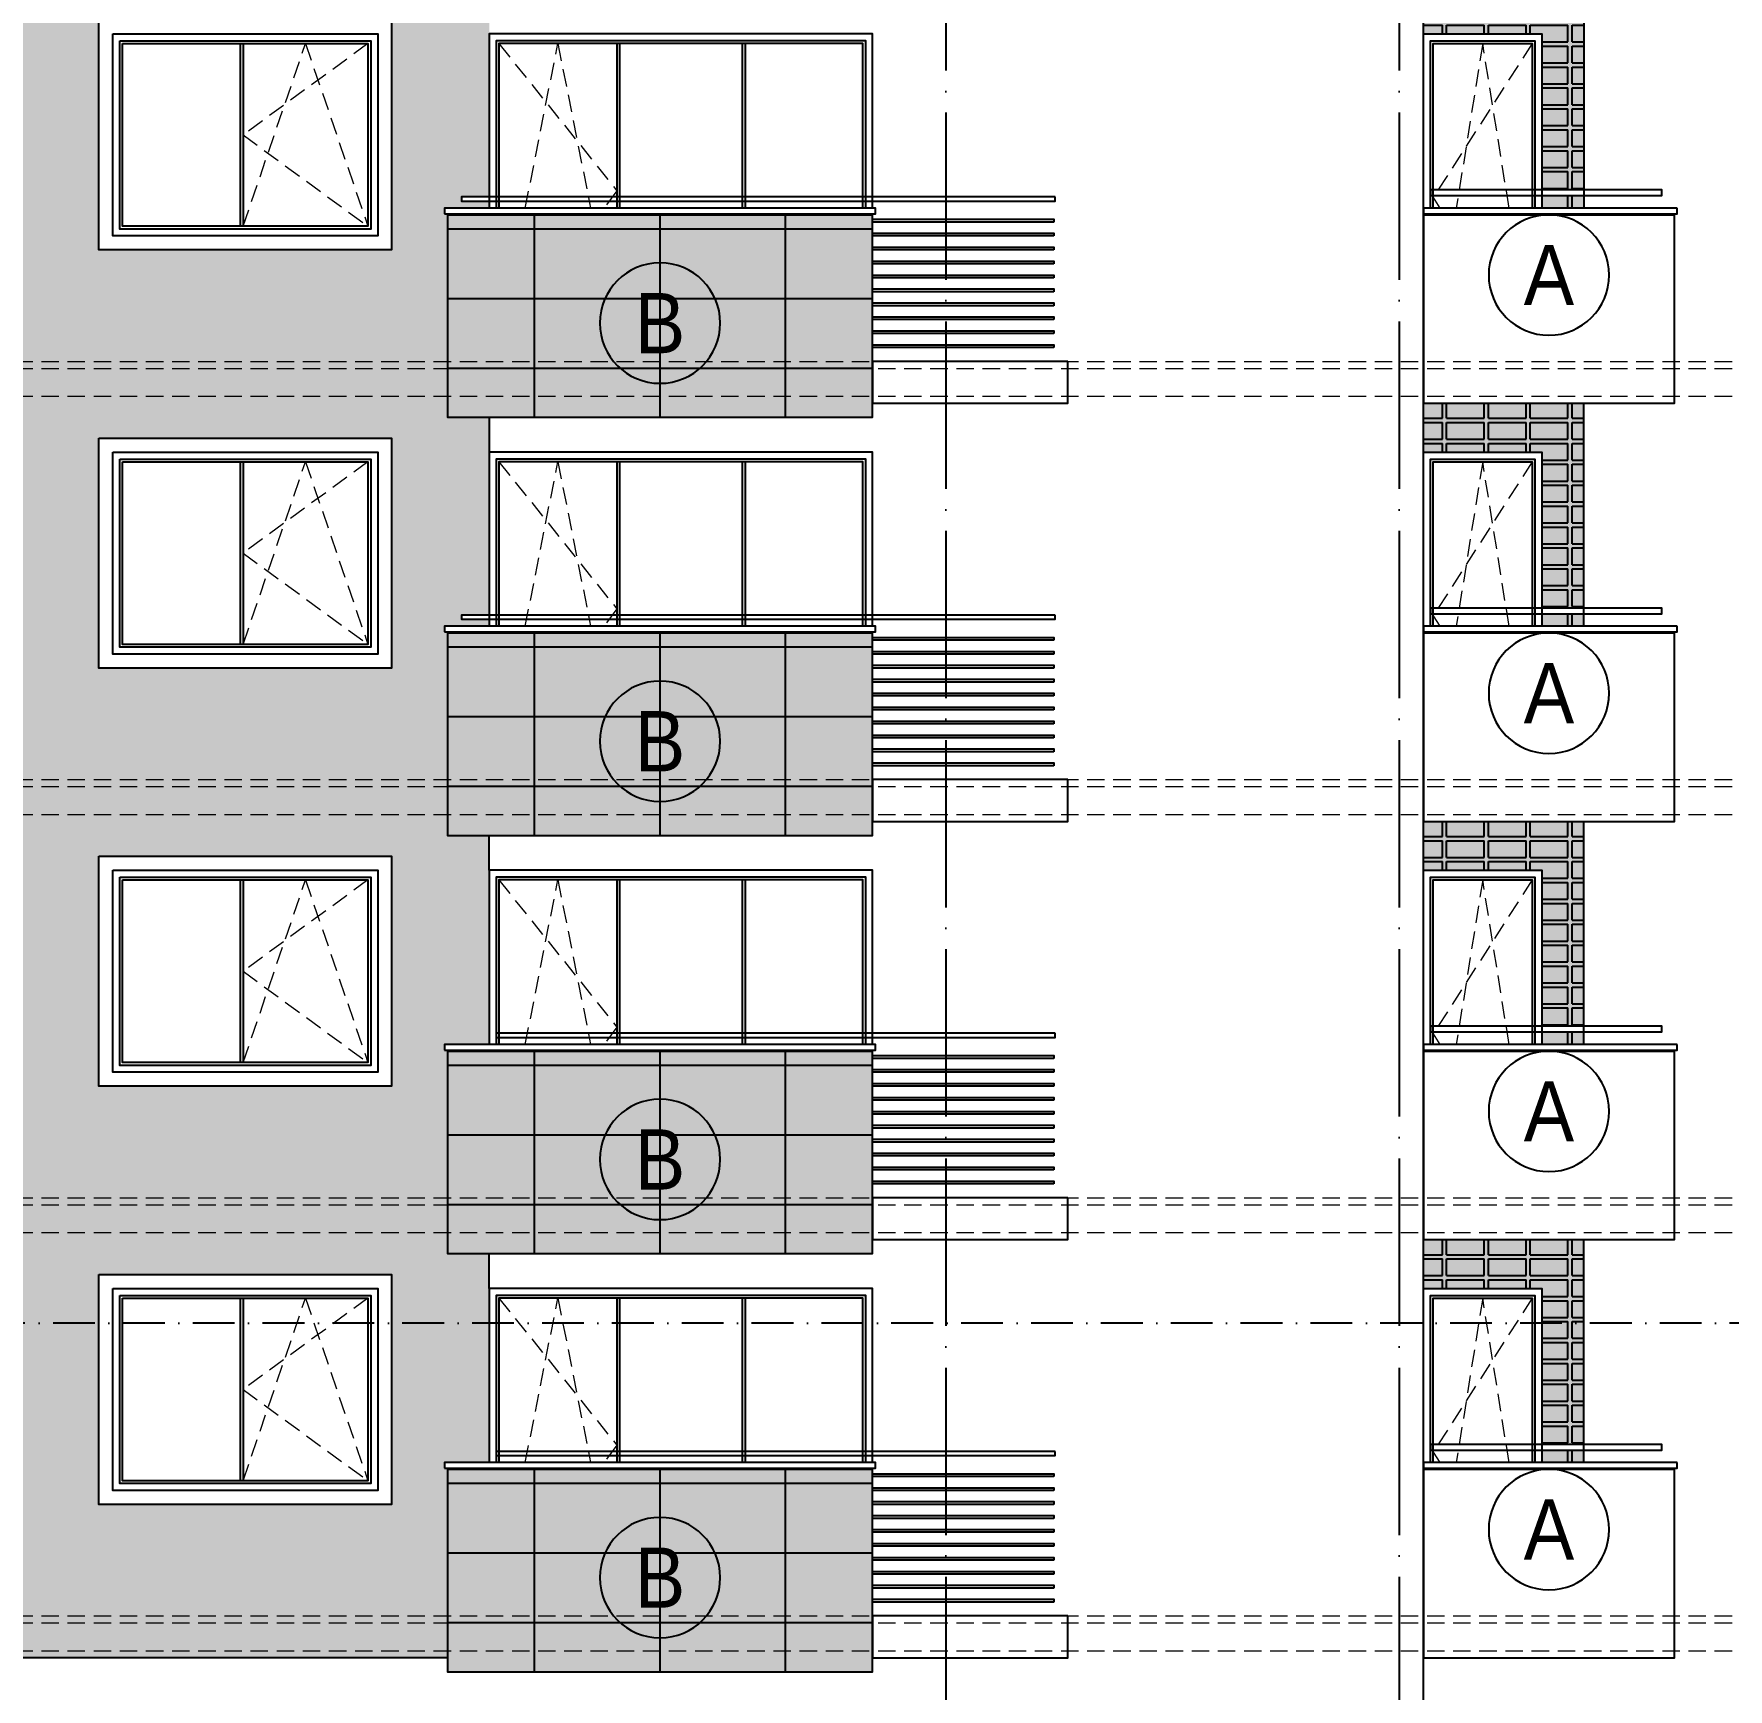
# Model space of a CAD drawing. Extents: x 9615146 to 9672346, y 4699603 to 4705703.
# Drawn here: x 9653830 to 9655045, y 4700256 to 4701444 of the extents above; entities that cross this region are included whole.
import ezdxf
from ezdxf.enums import TextEntityAlignment as Align

# ---------------------------------------------------------------- set-up
doc = ezdxf.new("R2010")
doc.units = 0
doc.header["$LTSCALE"] = 0.5
doc.header["$MEASUREMENT"] = 0
for name, pattern in [('ACAD_ISO04W100', [30, 24, -3, 0, -3]), ('DASHED', [0.75, 0.5, -0.25]), ('OSI1000', [5, 3, -1, 0, -1])]:
    doc.linetypes.add(name, pattern=pattern)
for name, color, linetype in [('_axis', 1, 'ACAD_ISO04W100'), ('_dimension_evel', 4, 'CONTINUOUS'), ('_hatch', 9, 'CONTINUOUS'), ('_hatch_construction', 252, 'CONTINUOUS'), ('_text_spesif_window', 41, 'CONTINUOUS'), ('_view', 3, 'CONTINUOUS'), ('fasadi', 147, 'CONTINUOUS')]:
    doc.layers.add(name, color=color, linetype=linetype)
doc.layers.add('_punk', color=8, linetype='DASHED', lineweight=9)
doc.styles.add('HEB1', font='', dxfattribs={"width": 0.8, "oblique": 17})
doc.styles.add('POMESHTENIA', font='arial.ttf', dxfattribs={"width": 0.9})
doc.styles.get('HEB1').set_extended_font_data('HebarU Cyr')
pattern_1 = [(0, (3, 0), (30, 15), [27, -3]), (0, (3, 3), (30, 15), [27, -3]), (90, (3, 3), (-30, 15), [12, -3]), (90, (0, 3), (-30, 15), [12, -3])]

# ---------------------------------------------------------------- blocks, each defined once
blk = doc.blocks.new('fghfdg')
at = {"layer": '_text_spesif_window'}
blk.add_circle((0, 0), 18, dxfattribs=at)
at = {"layer": '_text_spesif_window', "style": 'HEB1', "text_generation_flag": 6, "width": 0.8}
blk.add_attdef('A', text='', height=18, rotation=180, dxfattribs=at).set_placement((0, -9.23), align=Align.CENTER)

msp = doc.modelspace()

# ---------------------------------------------------------------- hatches: boundary and pattern name
at = {"layer": '_hatch', "ltscale": 30, "true_color": 0xb97b1d}
h = msp.add_hatch(color=32, dxfattribs=at)
h.dxf.hatch_style = 1
h.paths.add_polyline_path([(9654086.44, 4701753.84), (9654086.44, 4701588.84), (9653876.44, 4701588.84), (9653876.44, 4701753.84)], flags=16)
h.paths.add_polyline_path([(9654076.44, 4701743.84), (9654076.44, 4701598.84), (9653886.44, 4701598.84), (9653886.44, 4701743.84)], flags=0)
h.paths.add_polyline_path([(9654071.44, 4701738.84), (9654071.44, 4701603.84), (9653891.44, 4701603.84), (9653891.44, 4701738.84)], flags=0)
h.paths.add_polyline_path([(9654069.44, 4701736.84), (9654069.44, 4701605.84), (9653893.44, 4701605.84), (9653893.44, 4701736.84)], flags=0)
h.paths.add_polyline_path([(9654086.44, 4701453.84), (9654086.44, 4701288.84), (9653876.44, 4701288.84), (9653876.44, 4701453.84)], flags=16)
h.paths.add_polyline_path([(9654076.44, 4701443.84), (9654076.44, 4701298.84), (9653886.44, 4701298.84), (9653886.44, 4701443.84)], flags=0)
h.paths.add_polyline_path([(9654071.44, 4701438.84), (9654071.44, 4701303.84), (9653891.44, 4701303.84), (9653891.44, 4701438.84)], flags=0)
h.paths.add_polyline_path([(9654069.44, 4701436.84), (9654069.44, 4701305.84), (9653893.44, 4701305.84), (9653893.44, 4701436.84)], flags=0)
h.paths.add_polyline_path([(9654086.44, 4701153.84), (9654086.44, 4700988.84), (9653876.44, 4700988.84), (9653876.44, 4701153.84)], flags=16)
h.paths.add_polyline_path([(9654076.44, 4701143.84), (9654076.44, 4700998.84), (9653886.44, 4700998.84), (9653886.44, 4701143.84)], flags=0)
h.paths.add_polyline_path([(9654071.44, 4701138.84), (9654071.44, 4701003.84), (9653891.44, 4701003.84), (9653891.44, 4701138.84)], flags=0)
h.paths.add_polyline_path([(9654069.44, 4701136.84), (9654069.44, 4701005.84), (9653893.44, 4701005.84), (9653893.44, 4701136.84)], flags=0)
h.paths.add_polyline_path([(9654086.44, 4700853.84), (9654086.44, 4700688.84), (9653876.44, 4700688.84), (9653876.44, 4700853.84)], flags=16)
h.paths.add_polyline_path([(9654076.44, 4700843.84), (9654076.44, 4700698.84), (9653886.44, 4700698.84), (9653886.44, 4700843.84)], flags=0)
h.paths.add_polyline_path([(9654071.44, 4700838.84), (9654071.44, 4700703.84), (9653891.44, 4700703.84), (9653891.44, 4700838.84)], flags=0)
h.paths.add_polyline_path([(9654069.44, 4700836.84), (9654069.44, 4700705.84), (9653893.44, 4700705.84), (9653893.44, 4700836.84)], flags=0)
h.paths.add_polyline_path([(9654086.44, 4700553.84), (9654086.44, 4700388.84), (9653876.44, 4700388.84), (9653876.44, 4700553.84)], flags=16)
h.paths.add_polyline_path([(9654076.44, 4700543.84), (9654076.44, 4700398.84), (9653886.44, 4700398.84), (9653886.44, 4700543.84)], flags=0)
h.paths.add_polyline_path([(9654071.44, 4700538.84), (9654071.44, 4700403.84), (9653891.44, 4700403.84), (9653891.44, 4700538.84)], flags=0)
h.paths.add_polyline_path([(9654069.44, 4700536.84), (9654069.44, 4700405.84), (9653893.44, 4700405.84), (9653893.44, 4700536.84)], flags=0)
h.paths.add_polyline_path([(9653796.44, 4701848.84), (9653813.94, 4701848.84), (9653813.94, 4701883.84), (9653796.44, 4701883.84)])
h.paths.add_polyline_path([(9653796.44, 4700278.84), (9653813.94, 4700278.84), (9653813.94, 4701778.84), (9653796.44, 4701778.84)])
h.paths.add_polyline_path([(9654149.49, 4700714.84), (9654124.44, 4700714.84), (9654124.44, 4700718.84), (9654156.44, 4700718.84), (9654156.44, 4700868.84), (9654126.44, 4700868.84), (9654126.44, 4701014.84), (9654124.44, 4701014.84), (9654124.44, 4701018.84), (9654156.44, 4701018.84), (9654156.44, 4701023.84), (9654136.44, 4701023.84), (9654136.44, 4701026.84), (9654156.44, 4701026.84), (9654156.44, 4701143.84), (9654156.44, 4701168.84), (9654126.44, 4701168.84), (9654126.44, 4701314.84), (9654124.44, 4701314.84), (9654124.44, 4701318.84), (9654156.44, 4701318.84), (9654156.44, 4701323.84), (9654136.44, 4701323.84), (9654136.44, 4701326.84), (9654156.44, 4701326.84), (9654156.44, 4701443.84), (9654156.44, 4701883.84), (9653813.94, 4701883.84), (9653813.94, 4701848.84), (9653828.44, 4701848.84), (9653828.44, 4701844.84), (9653826.44, 4701844.84), (9653826.44, 4701778.84), (9653813.94, 4701778.84), (9653813.94, 4700278.84), (9654126.44, 4700278.84), (9654126.44, 4700413.84), (9654151.49, 4700413.84), (9654151.49, 4700414.84), (9654149.49, 4700414.84), (9654124.44, 4700414.84), (9654124.44, 4700418.84), (9654156.44, 4700418.84), (9654156.44, 4700568.84), (9654126.44, 4700568.84), (9654126.44, 4700713.84), (9654151.49, 4700713.84), (9654151.49, 4700714.84)])
h = msp.add_hatch(color=32, dxfattribs=at)
h.dxf.hatch_style = 1
h.paths.add_polyline_path([(9654941.44, 4701583.84), (9654821.44, 4701583.84), (9654821.44, 4701553.84), (9654808.94, 4701553.84), (9654808.94, 4701548.84), (9654828.44, 4701548.84), (9654828.44, 4701544.84), (9654808.94, 4701544.84), (9654808.94, 4701543.84), (9654826.44, 4701543.84), (9654826.44, 4701443.84), (9654911.44, 4701443.84), (9654911.44, 4701331.84), (9654941.44, 4701331.84)])
h.paths.add_polyline_path([(9654821.44, 4701583.84), (9654808.94, 4701583.84), (9654808.94, 4701553.84), (9654821.44, 4701553.84)])
h.paths.add_polyline_path([(9654808.94, 4701583.84), (9654791.44, 4701583.84), (9654791.44, 4701553.84), (9654808.94, 4701553.84)])
h.paths.add_polyline_path([(9654808.94, 4701553.84), (9654791.44, 4701553.84), (9654791.44, 4701548.84), (9654808.94, 4701548.84)])
h.paths.add_polyline_path([(9654941.44, 4701327.84), (9654911.44, 4701327.84), (9654911.44, 4701318.84), (9654941.44, 4701318.84)])
at = {"layer": '_hatch', "ltscale": 30, "true_color": 0x755724}
h = msp.add_hatch(color=27, dxfattribs=at)
h.dxf.hatch_style = 1
h.paths.add_polyline_path([(9654431.44, 4701168.84), (9654431.44, 4701313.84), (9654126.44, 4701313.84), (9654126.44, 4701168.84)])
h.paths.add_polyline_path([(9654431.44, 4700868.84), (9654431.44, 4701013.84), (9654126.44, 4701013.84), (9654126.44, 4700868.84)])
h.paths.add_polyline_path([(9654126.44, 4700713.84), (9654126.44, 4700568.84), (9654431.44, 4700568.84), (9654431.44, 4700713.84)])
h.paths.add_polyline_path([(9654126.44, 4700413.84), (9654126.44, 4700268.84), (9654431.44, 4700268.84), (9654431.44, 4700413.84)])
at = {"layer": '_hatch', "ltscale": 30, "true_color": 0xb97b1d}
h = msp.add_hatch(color=32, dxfattribs=at)
h.dxf.hatch_style = 1
h.paths.add_polyline_path([(9654911.44, 4701031.84), (9654941.44, 4701031.84), (9654941.44, 4701178.84), (9654826.44, 4701178.84), (9654826.44, 4701143.84), (9654911.44, 4701143.84)])
h.paths.add_polyline_path([(9654911.44, 4701027.84), (9654911.44, 4701018.84), (9654941.44, 4701018.84), (9654941.44, 4701027.84)])
h = msp.add_hatch(color=32, dxfattribs=at)
h.dxf.hatch_style = 1
h.paths.add_polyline_path([(9654911.44, 4700731.84), (9654941.44, 4700731.84), (9654941.44, 4700878.84), (9654826.44, 4700878.84), (9654826.44, 4700843.84), (9654911.44, 4700843.84)])
h.paths.add_polyline_path([(9654941.44, 4700718.84), (9654941.44, 4700727.84), (9654911.44, 4700727.84), (9654911.44, 4700718.84)])
h = msp.add_hatch(color=32, dxfattribs=at)
h.dxf.hatch_style = 1
h.paths.add_polyline_path([(9654941.44, 4700578.84), (9654826.44, 4700578.84), (9654826.44, 4700543.84), (9654911.44, 4700543.84), (9654911.44, 4700431.84), (9654941.44, 4700431.84)])
h.paths.add_polyline_path([(9654911.44, 4700427.84), (9654911.44, 4700418.84), (9654941.44, 4700418.84), (9654941.44, 4700427.84)])
at = {"layer": '_hatch_construction', "ltscale": 40}
h = msp.add_hatch(dxfattribs=at)
h.set_pattern_fill('EGGCRATE,_O', color=250, scale=30, pattern_type=2)
h.set_pattern_definition(pattern_1)
h.paths.add_polyline_path([(9654086.44, 4701753.84), (9654086.44, 4701588.84), (9653876.44, 4701588.84), (9653876.44, 4701753.84)], flags=16)
h.paths.add_polyline_path([(9654076.44, 4701743.84), (9654076.44, 4701598.84), (9653886.44, 4701598.84), (9653886.44, 4701743.84)], flags=0)
h.paths.add_polyline_path([(9654071.44, 4701738.84), (9654071.44, 4701603.84), (9653891.44, 4701603.84), (9653891.44, 4701738.84)], flags=0)
h.paths.add_polyline_path([(9654069.44, 4701736.84), (9654069.44, 4701605.84), (9653893.44, 4701605.84), (9653893.44, 4701736.84)], flags=0)
h.paths.add_polyline_path([(9654086.44, 4701453.84), (9654086.44, 4701288.84), (9653876.44, 4701288.84), (9653876.44, 4701453.84)], flags=16)
h.paths.add_polyline_path([(9654076.44, 4701443.84), (9654076.44, 4701298.84), (9653886.44, 4701298.84), (9653886.44, 4701443.84)], flags=0)
h.paths.add_polyline_path([(9654071.44, 4701438.84), (9654071.44, 4701303.84), (9653891.44, 4701303.84), (9653891.44, 4701438.84)], flags=0)
h.paths.add_polyline_path([(9654069.44, 4701436.84), (9654069.44, 4701305.84), (9653893.44, 4701305.84), (9653893.44, 4701436.84)], flags=0)
h.paths.add_polyline_path([(9654086.44, 4701153.84), (9654086.44, 4700988.84), (9653876.44, 4700988.84), (9653876.44, 4701153.84)], flags=16)
h.paths.add_polyline_path([(9654076.44, 4701143.84), (9654076.44, 4700998.84), (9653886.44, 4700998.84), (9653886.44, 4701143.84)], flags=0)
h.paths.add_polyline_path([(9654071.44, 4701138.84), (9654071.44, 4701003.84), (9653891.44, 4701003.84), (9653891.44, 4701138.84)], flags=0)
h.paths.add_polyline_path([(9654069.44, 4701136.84), (9654069.44, 4701005.84), (9653893.44, 4701005.84), (9653893.44, 4701136.84)], flags=0)
h.paths.add_polyline_path([(9654086.44, 4700853.84), (9654086.44, 4700688.84), (9653876.44, 4700688.84), (9653876.44, 4700853.84)], flags=16)
h.paths.add_polyline_path([(9654076.44, 4700843.84), (9654076.44, 4700698.84), (9653886.44, 4700698.84), (9653886.44, 4700843.84)], flags=0)
h.paths.add_polyline_path([(9654071.44, 4700838.84), (9654071.44, 4700703.84), (9653891.44, 4700703.84), (9653891.44, 4700838.84)], flags=0)
h.paths.add_polyline_path([(9654069.44, 4700836.84), (9654069.44, 4700705.84), (9653893.44, 4700705.84), (9653893.44, 4700836.84)], flags=0)
h.paths.add_polyline_path([(9654086.44, 4700553.84), (9654086.44, 4700388.84), (9653876.44, 4700388.84), (9653876.44, 4700553.84)], flags=16)
h.paths.add_polyline_path([(9654076.44, 4700543.84), (9654076.44, 4700398.84), (9653886.44, 4700398.84), (9653886.44, 4700543.84)], flags=0)
h.paths.add_polyline_path([(9654071.44, 4700538.84), (9654071.44, 4700403.84), (9653891.44, 4700403.84), (9653891.44, 4700538.84)], flags=0)
h.paths.add_polyline_path([(9654069.44, 4700536.84), (9654069.44, 4700405.84), (9653893.44, 4700405.84), (9653893.44, 4700536.84)], flags=0)
h.paths.add_polyline_path([(9653796.44, 4701848.84), (9653813.94, 4701848.84), (9653813.94, 4701883.84), (9653796.44, 4701883.84)])
h.paths.add_polyline_path([(9653796.44, 4700278.84), (9653813.94, 4700278.84), (9653813.94, 4701778.84), (9653796.44, 4701778.84)])
h.paths.add_polyline_path([(9654149.49, 4700714.84), (9654124.44, 4700714.84), (9654124.44, 4700718.84), (9654156.44, 4700718.84), (9654156.44, 4700868.84), (9654126.44, 4700868.84), (9654126.44, 4701014.84), (9654124.44, 4701014.84), (9654124.44, 4701018.84), (9654156.44, 4701018.84), (9654156.44, 4701023.84), (9654136.44, 4701023.84), (9654136.44, 4701026.84), (9654156.44, 4701026.84), (9654156.44, 4701143.84), (9654156.44, 4701168.84), (9654126.44, 4701168.84), (9654126.44, 4701314.84), (9654124.44, 4701314.84), (9654124.44, 4701318.84), (9654156.44, 4701318.84), (9654156.44, 4701323.84), (9654136.44, 4701323.84), (9654136.44, 4701326.84), (9654156.44, 4701326.84), (9654156.44, 4701443.84), (9654156.44, 4701883.84), (9653813.94, 4701883.84), (9653813.94, 4701848.84), (9653828.44, 4701848.84), (9653828.44, 4701844.84), (9653826.44, 4701844.84), (9653826.44, 4701778.84), (9653813.94, 4701778.84), (9653813.94, 4700278.84), (9654126.44, 4700278.84), (9654126.44, 4700413.84), (9654151.49, 4700413.84), (9654151.49, 4700414.84), (9654149.49, 4700414.84), (9654124.44, 4700414.84), (9654124.44, 4700418.84), (9654156.44, 4700418.84), (9654156.44, 4700568.84), (9654126.44, 4700568.84), (9654126.44, 4700713.84), (9654151.49, 4700713.84), (9654151.49, 4700714.84)])
h = msp.add_hatch(dxfattribs=at)
h.set_pattern_fill('EGGCRATE', color=250, scale=30, style=0, pattern_type=2)
h.set_pattern_definition(pattern_1)
h.paths.add_polyline_path([(9654941.44, 4701583.84), (9654821.44, 4701583.84), (9654821.44, 4701553.84), (9654808.94, 4701553.84), (9654808.94, 4701548.84), (9654828.44, 4701548.84), (9654828.44, 4701544.84), (9654808.94, 4701544.84), (9654808.94, 4701543.84), (9654826.44, 4701543.84), (9654826.44, 4701443.84), (9654911.44, 4701443.84), (9654911.44, 4701331.84), (9654941.44, 4701331.84)])
h.paths.add_polyline_path([(9654821.44, 4701583.84), (9654808.94, 4701583.84), (9654808.94, 4701553.84), (9654821.44, 4701553.84)])
h.paths.add_polyline_path([(9654808.94, 4701583.84), (9654791.44, 4701583.84), (9654791.44, 4701553.84), (9654808.94, 4701553.84)])
h.paths.add_polyline_path([(9654808.94, 4701553.84), (9654791.44, 4701553.84), (9654791.44, 4701548.84), (9654808.94, 4701548.84)])
h.paths.add_polyline_path([(9654941.44, 4701327.84), (9654911.44, 4701327.84), (9654911.44, 4701318.84), (9654941.44, 4701318.84)])
h = msp.add_hatch(dxfattribs=at)
h.set_pattern_fill('EGGCRATE', color=250, scale=30, style=0, pattern_type=2)
h.set_pattern_definition(pattern_1)
h.paths.add_polyline_path([(9654911.44, 4701031.84), (9654941.44, 4701031.84), (9654941.44, 4701178.84), (9654826.44, 4701178.84), (9654826.44, 4701143.84), (9654911.44, 4701143.84)])
h.paths.add_polyline_path([(9654911.44, 4701027.84), (9654911.44, 4701018.84), (9654941.44, 4701018.84), (9654941.44, 4701027.84)])
h = msp.add_hatch(dxfattribs=at)
h.set_pattern_fill('EGGCRATE', color=250, scale=30, style=0, pattern_type=2)
h.set_pattern_definition(pattern_1)
h.paths.add_polyline_path([(9654911.44, 4700731.84), (9654941.44, 4700731.84), (9654941.44, 4700878.84), (9654826.44, 4700878.84), (9654826.44, 4700843.84), (9654911.44, 4700843.84)])
h.paths.add_polyline_path([(9654941.44, 4700718.84), (9654941.44, 4700727.84), (9654911.44, 4700727.84), (9654911.44, 4700718.84)])
h = msp.add_hatch(dxfattribs=at)
h.set_pattern_fill('EGGCRATE', color=250, scale=30, style=0, pattern_type=2)
h.set_pattern_definition(pattern_1)
h.paths.add_polyline_path([(9654941.44, 4700578.84), (9654826.44, 4700578.84), (9654826.44, 4700543.84), (9654911.44, 4700543.84), (9654911.44, 4700431.84), (9654941.44, 4700431.84)])
h.paths.add_polyline_path([(9654911.44, 4700427.84), (9654911.44, 4700418.84), (9654941.44, 4700418.84), (9654941.44, 4700427.84)])

# ---------------------------------------------------------------- linework, layer by layer
at = {"layer": '_axis', "ltscale": 10}
for p, q in [((9654483.94, 4702288.08), (9654483.94, 4699845.26)), ((9654808.94, 4702288.08), (9654808.94, 4699845.26))]:
    msp.add_line(p, q, dxfattribs=at)
at = {"layer": '_dimension_evel', "linetype": 'OSI1000', "ltscale": 20}
msp.add_line((9655426.7, 4700518.84), (9652072.91, 4700518.84), dxfattribs=at)
at = {"layer": '_hatch_construction', "color": 250, "ltscale": 40}
for p, q in [((9654188.94, 4701168.84), (9654188.94, 4701313.84)), ((9654278.94, 4701168.84), (9654278.94, 4701313.84)), ((9654368.94, 4701168.84), (9654368.94, 4701313.84)), ((9654431.44, 4701303.84, 0), (9654126.44, 4701303.84)), ((9654431.44, 4701253.84, 0), (9654126.44, 4701253.84, 0)), ((9654431.44, 4701203.84, 0), (9654126.44, 4701203.84, 0)), ((9654188.94, 4700868.84), (9654188.94, 4701013.84)), ((9654278.94, 4700868.84), (9654278.94, 4701013.84)), ((9654368.94, 4700868.84), (9654368.94, 4701013.84)), ((9654431.44, 4701003.84, 0), (9654126.44, 4701003.84)), ((9654431.44, 4700953.84, 0), (9654126.44, 4700953.84, 0)), ((9654431.44, 4700903.84, 0), (9654126.44, 4700903.84, 0)), ((9654431.44, 4700703.84, 0), (9654126.44, 4700703.84)), ((9654188.94, 4700568.84), (9654188.94, 4700713.84)), ((9654278.94, 4700568.84), (9654278.94, 4700713.84)), ((9654368.94, 4700568.84), (9654368.94, 4700713.84)), ((9654431.44, 4700653.84, 0), (9654126.44, 4700653.84, 0)), ((9654431.44, 4700603.84, 0), (9654126.44, 4700603.84, 0)), ((9654188.94, 4700268.84), (9654188.94, 4700413.84)), ((9654278.94, 4700268.84), (9654278.94, 4700413.84)), ((9654368.94, 4700268.84), (9654368.94, 4700413.84)), ((9654431.44, 4700403.84, 0), (9654126.44, 4700403.84)), ((9654431.44, 4700353.84, 0), (9654126.44, 4700353.84, 0)), ((9654431.44, 4700303.84, 0), (9654126.44, 4700303.84, 0))]:
    msp.add_line(p, q, dxfattribs=at)
at = {"layer": '_punk', "ltscale": 50}
for p, q in [((9654069.44, 4701436.84), (9653979.94, 4701371.34)), ((9653979.94, 4701305.84), (9654024.69, 4701436.84)), ((9654024.69, 4701436.84), (9654069.44, 4701305.84)), ((9654163.44, 4701436.84), (9654247.94, 4701331.34)), ((9654182.28, 4701318.84), (9654205.69, 4701436.84)), ((9654205.69, 4701436.84), (9654229.11, 4701318.84)), ((9654904.44, 4701436.84), (9654833.44, 4701326.34)), ((9654868.94, 4701436.84), (9654849.99, 4701318.84)), ((9654887.9, 4701318.84), (9654868.94, 4701436.84)), ((9653979.94, 4701371.34), (9654069.44, 4701305.84)), ((9654247.94, 4701331.34), (9654238.8, 4701318.84)), ((9654833.44, 4701326.34), (9654838.26, 4701318.84)), ((9652241.53, 4701208.84), (9655278.39, 4701208.84)), ((9652241.53, 4701203.84), (9655278.39, 4701203.84)), ((9652241.53, 4701183.84), (9655278.39, 4701183.84)), ((9654069.44, 4701136.84), (9653979.94, 4701071.34)), ((9653979.94, 4701005.84), (9654024.69, 4701136.84)), ((9654024.69, 4701136.84), (9654069.44, 4701005.84)), ((9654163.44, 4701136.84), (9654247.94, 4701031.34)), ((9654182.28, 4701018.84), (9654205.69, 4701136.84)), ((9654205.69, 4701136.84), (9654229.11, 4701018.84)), ((9654904.44, 4701136.84), (9654833.44, 4701026.34)), ((9654868.94, 4701136.84), (9654849.99, 4701018.84)), ((9654887.9, 4701018.84), (9654868.94, 4701136.84)), ((9653979.94, 4701071.34), (9654069.44, 4701005.84)), ((9654247.94, 4701031.34), (9654238.8, 4701018.84)), ((9654833.44, 4701026.34), (9654838.26, 4701018.84)), ((9652241.53, 4700908.84), (9655278.39, 4700908.84)), ((9652241.53, 4700903.84), (9655278.39, 4700903.84)), ((9652241.53, 4700883.84), (9655278.39, 4700883.84)), ((9654069.44, 4700836.84), (9653979.94, 4700771.34)), ((9653979.94, 4700705.84), (9654024.69, 4700836.84)), ((9654024.69, 4700836.84), (9654069.44, 4700705.84)), ((9654163.44, 4700836.84), (9654247.94, 4700731.34)), ((9654182.28, 4700718.84), (9654205.69, 4700836.84)), ((9654205.69, 4700836.84), (9654229.11, 4700718.84)), ((9654904.44, 4700836.84), (9654833.44, 4700726.34)), ((9654868.94, 4700836.84), (9654849.99, 4700718.84)), ((9654887.9, 4700718.84), (9654868.94, 4700836.84)), ((9653979.94, 4700771.34), (9654069.44, 4700705.84)), ((9654247.94, 4700731.34), (9654238.8, 4700718.84)), ((9654833.44, 4700726.34), (9654838.26, 4700718.84)), ((9652241.53, 4700608.84), (9655278.39, 4700608.84)), ((9652241.53, 4700603.84), (9655278.39, 4700603.84)), ((9652241.53, 4700583.84), (9655278.39, 4700583.84)), ((9654069.44, 4700536.84), (9653979.94, 4700471.34)), ((9653979.94, 4700405.84), (9654024.69, 4700536.84)), ((9654024.69, 4700536.84), (9654069.44, 4700405.84)), ((9654163.44, 4700536.84), (9654247.94, 4700431.34)), ((9654182.28, 4700418.84), (9654205.69, 4700536.84)), ((9654205.69, 4700536.84), (9654229.11, 4700418.84)), ((9654904.44, 4700536.84), (9654833.44, 4700426.34)), ((9654868.94, 4700536.84), (9654849.99, 4700418.84)), ((9654887.9, 4700418.84), (9654868.94, 4700536.84)), ((9653979.94, 4700471.34), (9654069.44, 4700405.84)), ((9654247.94, 4700431.34), (9654238.8, 4700418.84)), ((9654833.44, 4700426.34), (9654838.26, 4700418.84)), ((9652241.53, 4700308.84), (9655278.39, 4700308.84)), ((9652241.53, 4700303.84), (9655278.39, 4700303.84)), ((9652241.53, 4700283.84), (9655278.39, 4700283.84))]:
    msp.add_line(p, q, dxfattribs=at)
at = {"layer": 'fasadi', "ltscale": 40}
for p, q in [((9653977.94, 4701436.84), (9653977.94, 4701305.84)), ((9653979.94, 4701436.84), (9653979.94, 4701305.84)), ((9654247.94, 4701436.84), (9654247.94, 4701318.84)), ((9654249.94, 4701436.84), (9654249.94, 4701318.84)), ((9654337.94, 4701436.84), (9654337.94, 4701318.84)), ((9654339.94, 4701436.84), (9654339.94, 4701318.84)), ((9654941.44, 4701018.84), (9654941.44, 4701178.84)), ((9653977.94, 4701136.84), (9653977.94, 4701005.84)), ((9653979.94, 4701136.84), (9653979.94, 4701005.84)), ((9654247.94, 4701136.84), (9654247.94, 4701018.84)), ((9654249.94, 4701136.84), (9654249.94, 4701018.84)), ((9654337.94, 4701136.84), (9654337.94, 4701018.84)), ((9654339.94, 4701136.84), (9654339.94, 4701018.84)), ((9654941.44, 4700718.84), (9654941.44, 4700878.84)), ((9654156.44, 4700843.84), (9654156.44, 4700868.84)), ((9653977.94, 4700836.84), (9653977.94, 4700705.84)), ((9653979.94, 4700836.84), (9653979.94, 4700705.84)), ((9654247.94, 4700836.84), (9654247.94, 4700718.84)), ((9654249.94, 4700836.84), (9654249.94, 4700718.84)), ((9654337.94, 4700836.84), (9654337.94, 4700718.84)), ((9654339.94, 4700836.84), (9654339.94, 4700718.84)), ((9654941.44, 4700418.84), (9654941.44, 4700578.84)), ((9654156.44, 4700543.84), (9654156.44, 4700568.84)), ((9653977.94, 4700536.84), (9653977.94, 4700405.84)), ((9653979.94, 4700536.84), (9653979.94, 4700405.84)), ((9654247.94, 4700536.84), (9654247.94, 4700418.84)), ((9654249.94, 4700536.84), (9654249.94, 4700418.84)), ((9654337.94, 4700536.84), (9654337.94, 4700418.84)), ((9654339.94, 4700536.84), (9654339.94, 4700418.84))]:
    msp.add_line(p, q, dxfattribs=at)
at = {"layer": 'fasadi', "ltscale": 40, "extrusion": (2.7959e-10, 1, 3.83402e-46)}
msp.add_line((9654156.44, 4701168.84), (9654156.44, 4701143.84), dxfattribs=at)
at = {"layer": 'fasadi', "ltscale": 40}
for points in [[(9654126.44, 4700278.84), (9653796.44, 4700278.84), (9653796.44, 4701778.84)], [(9654791.44, 4701548.84), (9654791.44, 4701583.84), (9654941.44, 4701583.84), (9654941.44, 4701318.84)], [(9654826.44, 4700073.84), (9654826.44, 4701543.84), (9654156.44, 4701543.84)], [(9654431.44, 4701318.84), (9654431.44, 4701443.84), (9654156.44, 4701443.84), (9654156.44, 4701318.84)], [(9654426.44, 4701318.84), (9654426.44, 4701438.84), (9654161.44, 4701438.84), (9654161.44, 4701318.84)], [(9654424.44, 4701318.84), (9654424.44, 4701436.84), (9654163.44, 4701436.84), (9654163.44, 4701318.84)], [(9654826.44, 4701318.84), (9654826.44, 4701443.84), (9654911.44, 4701443.84), (9654911.44, 4701318.84)], [(9654831.44, 4701318.84), (9654831.44, 4701438.84), (9654906.44, 4701438.84), (9654906.44, 4701318.84)], [(9654833.44, 4701318.84), (9654833.44, 4701436.84), (9654904.44, 4701436.84), (9654904.44, 4701318.84)], [(9654431.44, 4701018.84), (9654431.44, 4701143.84), (9654156.44, 4701143.84), (9654156.44, 4701018.84)], [(9654826.44, 4701018.84), (9654826.44, 4701143.84), (9654911.44, 4701143.84), (9654911.44, 4701018.84)], [(9654426.44, 4701018.84), (9654426.44, 4701138.84), (9654161.44, 4701138.84), (9654161.44, 4701018.84)], [(9654424.44, 4701018.84), (9654424.44, 4701136.84), (9654163.44, 4701136.84), (9654163.44, 4701018.84)], [(9654831.44, 4701018.84), (9654831.44, 4701138.84), (9654906.44, 4701138.84), (9654906.44, 4701018.84)], [(9654833.44, 4701018.84), (9654833.44, 4701136.84), (9654904.44, 4701136.84), (9654904.44, 4701018.84)], [(9654431.44, 4700718.84), (9654431.44, 4700843.84), (9654156.44, 4700843.84), (9654156.44, 4700718.84)], [(9654426.44, 4700718.84), (9654426.44, 4700838.84), (9654161.44, 4700838.84), (9654161.44, 4700718.84)], [(9654424.44, 4700718.84), (9654424.44, 4700836.84), (9654163.44, 4700836.84), (9654163.44, 4700718.84)], [(9654826.44, 4700718.84), (9654826.44, 4700843.84), (9654911.44, 4700843.84), (9654911.44, 4700718.84)], [(9654831.44, 4700718.84), (9654831.44, 4700838.84), (9654906.44, 4700838.84), (9654906.44, 4700718.84)], [(9654833.44, 4700718.84), (9654833.44, 4700836.84), (9654904.44, 4700836.84), (9654904.44, 4700718.84)], [(9654431.44, 4700418.84), (9654431.44, 4700543.84), (9654156.44, 4700543.84), (9654156.44, 4700418.84)], [(9654426.44, 4700418.84), (9654426.44, 4700538.84), (9654161.44, 4700538.84), (9654161.44, 4700418.84)], [(9654424.44, 4700418.84), (9654424.44, 4700536.84), (9654163.44, 4700536.84), (9654163.44, 4700418.84)], [(9654826.44, 4700418.84), (9654826.44, 4700543.84), (9654911.44, 4700543.84), (9654911.44, 4700418.84)], [(9654831.44, 4700418.84), (9654831.44, 4700538.84), (9654906.44, 4700538.84), (9654906.44, 4700418.84)], [(9654833.44, 4700418.84), (9654833.44, 4700536.84), (9654904.44, 4700536.84), (9654904.44, 4700418.84)]]:
    msp.add_lwpolyline(points, dxfattribs=at)
for points in [[(9653876.44, 4701453.84), (9654086.44, 4701453.84), (9654086.44, 4701288.84), (9653876.44, 4701288.84)], [(9653886.44, 4701443.84), (9654076.44, 4701443.84), (9654076.44, 4701298.84), (9653886.44, 4701298.84)], [(9653891.44, 4701438.84), (9654071.44, 4701438.84), (9654071.44, 4701303.84), (9653891.44, 4701303.84)], [(9653893.44, 4701436.84), (9654069.44, 4701436.84), (9654069.44, 4701305.84), (9653893.44, 4701305.84)], [(9654562.44, 4701326.84), (9654136.44, 4701326.84), (9654136.44, 4701323.84), (9654562.44, 4701323.84)], [(9654831.44, 4701327.84), (9654997.44, 4701327.84), (9654997.44, 4701331.84), (9654831.44, 4701331.84)], [(9654124.44, 4701314.84), (9654433.44, 4701314.84), (9654433.44, 4701318.84), (9654124.44, 4701318.84)], [(9654431.44, 4701313.84), (9654126.44, 4701313.84), (9654126.44, 4701168.84), (9654431.44, 4701168.84)], [(9654561.44, 4701308.84), (9654431.44, 4701308.84), (9654431.44, 4701310.84), (9654561.44, 4701310.84)], [(9655008.44, 4701318.84), (9654826.44, 4701318.84), (9654826.44, 4701314.84), (9655008.44, 4701314.84)], [(9655006.44, 4701313.84), (9654826.44, 4701313.84), (9654826.44, 4701178.84), (9655006.44, 4701178.84)], [(9654561.44, 4701298.84), (9654431.44, 4701298.84), (9654431.44, 4701300.84), (9654561.44, 4701300.84)], [(9654561.44, 4701288.84), (9654431.44, 4701288.84), (9654431.44, 4701290.84), (9654561.44, 4701290.84)], [(9654561.44, 4701278.84), (9654431.44, 4701278.84), (9654431.44, 4701280.84), (9654561.44, 4701280.84)], [(9654561.44, 4701268.84), (9654431.44, 4701268.84), (9654431.44, 4701270.84), (9654561.44, 4701270.84)], [(9654561.44, 4701258.84), (9654431.44, 4701258.84), (9654431.44, 4701260.84), (9654561.44, 4701260.84)], [(9654561.44, 4701248.84), (9654431.44, 4701248.84), (9654431.44, 4701250.84), (9654561.44, 4701250.84)], [(9654561.44, 4701238.84), (9654431.44, 4701238.84), (9654431.44, 4701240.84), (9654561.44, 4701240.84)], [(9654561.44, 4701228.84), (9654431.44, 4701228.84), (9654431.44, 4701230.84), (9654561.44, 4701230.84)], [(9654561.44, 4701218.84), (9654431.44, 4701218.84), (9654431.44, 4701220.84), (9654561.44, 4701220.84)], [(9654571.44, 4701208.84), (9654431.44, 4701208.84), (9654431.44, 4701178.84), (9654571.44, 4701178.84)], [(9653876.44, 4701153.84), (9654086.44, 4701153.84), (9654086.44, 4700988.84), (9653876.44, 4700988.84)], [(9653886.44, 4701143.84), (9654076.44, 4701143.84), (9654076.44, 4700998.84), (9653886.44, 4700998.84)], [(9653891.44, 4701138.84), (9654071.44, 4701138.84), (9654071.44, 4701003.84), (9653891.44, 4701003.84)], [(9653893.44, 4701136.84), (9654069.44, 4701136.84), (9654069.44, 4701005.84), (9653893.44, 4701005.84)], [(9654831.44, 4701027.84), (9654997.44, 4701027.84), (9654997.44, 4701031.84), (9654831.44, 4701031.84)], [(9654124.44, 4701014.84), (9654433.44, 4701014.84), (9654433.44, 4701018.84), (9654124.44, 4701018.84)], [(9654562.44, 4701026.84), (9654136.44, 4701026.84), (9654136.44, 4701023.84), (9654562.44, 4701023.84)], [(9655008.44, 4701018.84), (9654826.44, 4701018.84), (9654826.44, 4701014.84), (9655008.44, 4701014.84)], [(9654431.44, 4701013.84), (9654126.44, 4701013.84), (9654126.44, 4700868.84), (9654431.44, 4700868.84)], [(9654561.44, 4701008.84), (9654431.44, 4701008.84), (9654431.44, 4701010.84), (9654561.44, 4701010.84)], [(9655006.44, 4701013.84), (9654826.44, 4701013.84), (9654826.44, 4700878.84), (9655006.44, 4700878.84)], [(9654561.44, 4700998.84), (9654431.44, 4700998.84), (9654431.44, 4701000.84), (9654561.44, 4701000.84)], [(9654561.44, 4700988.84), (9654431.44, 4700988.84), (9654431.44, 4700990.84), (9654561.44, 4700990.84)], [(9654561.44, 4700978.84), (9654431.44, 4700978.84), (9654431.44, 4700980.84), (9654561.44, 4700980.84)], [(9654561.44, 4700968.84), (9654431.44, 4700968.84), (9654431.44, 4700970.84), (9654561.44, 4700970.84)], [(9654561.44, 4700958.84), (9654431.44, 4700958.84), (9654431.44, 4700960.84), (9654561.44, 4700960.84)], [(9654561.44, 4700948.84), (9654431.44, 4700948.84), (9654431.44, 4700950.84), (9654561.44, 4700950.84)], [(9654561.44, 4700938.84), (9654431.44, 4700938.84), (9654431.44, 4700940.84), (9654561.44, 4700940.84)], [(9654561.44, 4700928.84), (9654431.44, 4700928.84), (9654431.44, 4700930.84), (9654561.44, 4700930.84)], [(9654561.44, 4700918.84), (9654431.44, 4700918.84), (9654431.44, 4700920.84), (9654561.44, 4700920.84)], [(9654571.44, 4700908.84), (9654431.44, 4700908.84), (9654431.44, 4700878.84), (9654571.44, 4700878.84)], [(9653876.44, 4700853.84), (9654086.44, 4700853.84), (9654086.44, 4700688.84), (9653876.44, 4700688.84)], [(9653886.44, 4700843.84), (9654076.44, 4700843.84), (9654076.44, 4700698.84), (9653886.44, 4700698.84)], [(9653891.44, 4700838.84), (9654071.44, 4700838.84), (9654071.44, 4700703.84), (9653891.44, 4700703.84)], [(9653893.44, 4700836.84), (9654069.44, 4700836.84), (9654069.44, 4700705.84), (9653893.44, 4700705.84)], [(9654831.44, 4700727.84), (9654997.44, 4700727.84), (9654997.44, 4700731.84), (9654831.44, 4700731.84)], [(9654124.44, 4700714.84), (9654433.44, 4700714.84), (9654433.44, 4700718.84), (9654124.44, 4700718.84)], [(9654562.44, 4700726.84), (9654161.49, 4700726.84), (9654161.49, 4700723.84), (9654562.44, 4700723.84)], [(9655008.44, 4700718.84), (9654826.44, 4700718.84), (9654826.44, 4700714.84), (9655008.44, 4700714.84)], [(9654431.44, 4700713.84), (9654126.44, 4700713.84), (9654126.44, 4700568.84), (9654431.44, 4700568.84)], [(9654561.44, 4700708.84), (9654431.44, 4700708.84), (9654431.44, 4700710.84), (9654561.44, 4700710.84)], [(9655006.44, 4700713.84), (9654826.44, 4700713.84), (9654826.44, 4700578.84), (9655006.44, 4700578.84)], [(9654561.44, 4700698.84), (9654431.44, 4700698.84), (9654431.44, 4700700.84), (9654561.44, 4700700.84)], [(9654561.44, 4700688.84), (9654431.44, 4700688.84), (9654431.44, 4700690.84), (9654561.44, 4700690.84)], [(9654561.44, 4700678.84), (9654431.44, 4700678.84), (9654431.44, 4700680.84), (9654561.44, 4700680.84)], [(9654561.44, 4700668.84), (9654431.44, 4700668.84), (9654431.44, 4700670.84), (9654561.44, 4700670.84)], [(9654561.44, 4700658.84), (9654431.44, 4700658.84), (9654431.44, 4700660.84), (9654561.44, 4700660.84)], [(9654561.44, 4700648.84), (9654431.44, 4700648.84), (9654431.44, 4700650.84), (9654561.44, 4700650.84)], [(9654561.44, 4700638.84), (9654431.44, 4700638.84), (9654431.44, 4700640.84), (9654561.44, 4700640.84)], [(9654561.44, 4700628.84), (9654431.44, 4700628.84), (9654431.44, 4700630.84), (9654561.44, 4700630.84)], [(9654561.44, 4700618.84), (9654431.44, 4700618.84), (9654431.44, 4700620.84), (9654561.44, 4700620.84)], [(9654571.44, 4700608.84), (9654431.44, 4700608.84), (9654431.44, 4700578.84), (9654571.44, 4700578.84)], [(9653876.44, 4700553.84), (9654086.44, 4700553.84), (9654086.44, 4700388.84), (9653876.44, 4700388.84)], [(9653886.44, 4700543.84), (9654076.44, 4700543.84), (9654076.44, 4700398.84), (9653886.44, 4700398.84)], [(9653891.44, 4700538.84), (9654071.44, 4700538.84), (9654071.44, 4700403.84), (9653891.44, 4700403.84)], [(9653893.44, 4700536.84), (9654069.44, 4700536.84), (9654069.44, 4700405.84), (9653893.44, 4700405.84)], [(9654562.44, 4700426.84), (9654161.49, 4700426.84), (9654161.49, 4700423.84), (9654562.44, 4700423.84)], [(9654831.44, 4700427.84), (9654997.44, 4700427.84), (9654997.44, 4700431.84), (9654831.44, 4700431.84)], [(9654124.44, 4700414.84), (9654433.44, 4700414.84), (9654433.44, 4700418.84), (9654124.44, 4700418.84)], [(9654431.44, 4700413.84), (9654126.44, 4700413.84), (9654126.44, 4700268.84), (9654431.44, 4700268.84)], [(9655008.44, 4700418.84), (9654826.44, 4700418.84), (9654826.44, 4700414.84), (9655008.44, 4700414.84)], [(9655006.44, 4700413.84), (9654826.44, 4700413.84), (9654826.44, 4700278.84), (9655006.44, 4700278.84)], [(9654561.44, 4700408.84), (9654431.44, 4700408.84), (9654431.44, 4700410.84), (9654561.44, 4700410.84)], [(9654561.44, 4700398.84), (9654431.44, 4700398.84), (9654431.44, 4700400.84), (9654561.44, 4700400.84)], [(9654561.44, 4700388.84), (9654431.44, 4700388.84), (9654431.44, 4700390.84), (9654561.44, 4700390.84)], [(9654561.44, 4700378.84), (9654431.44, 4700378.84), (9654431.44, 4700380.84), (9654561.44, 4700380.84)], [(9654561.44, 4700368.84), (9654431.44, 4700368.84), (9654431.44, 4700370.84), (9654561.44, 4700370.84)], [(9654561.44, 4700358.84), (9654431.44, 4700358.84), (9654431.44, 4700360.84), (9654561.44, 4700360.84)], [(9654561.44, 4700348.84), (9654431.44, 4700348.84), (9654431.44, 4700350.84), (9654561.44, 4700350.84)], [(9654561.44, 4700338.84), (9654431.44, 4700338.84), (9654431.44, 4700340.84), (9654561.44, 4700340.84)], [(9654561.44, 4700328.84), (9654431.44, 4700328.84), (9654431.44, 4700330.84), (9654561.44, 4700330.84)], [(9654561.44, 4700318.84), (9654431.44, 4700318.84), (9654431.44, 4700320.84), (9654561.44, 4700320.84)], [(9654571.44, 4700308.84), (9654431.44, 4700308.84), (9654431.44, 4700278.84), (9654571.44, 4700278.84)]]:
    msp.add_lwpolyline(points, close=True, dxfattribs=at)

# ---------------------------------------------------------------- block references
at = {"layer": '_view'}
ref = msp.add_blockref('fghfdg', (9654916.44, 4701270.84), dxfattribs=dict(at, xscale=-2.399999998509884, yscale=2.400000000372529, zscale=2.4, rotation=180))
ref.add_attrib('A', 'A', dxfattribs={"layer": '_text_spesif_window', "height": 43.2, "rotation": 0, "style": 'POMESHTENIA', "width": 0.9}).set_placement((9654916.44, 4701270.84), align=Align.MIDDLE)
ref = msp.add_blockref('fghfdg', (9654278.94, 4701236.34), dxfattribs=dict(at, xscale=-2.399999998509884, yscale=2.400000000372529, zscale=2.4, rotation=180))
ref.add_attrib('A', 'B', dxfattribs={"layer": '_text_spesif_window', "height": 43.2, "rotation": 0, "style": 'POMESHTENIA', "width": 0.9}).set_placement((9654278.94, 4701236.34), align=Align.MIDDLE)
ref = msp.add_blockref('fghfdg', (9654916.44, 4700970.84), dxfattribs=dict(at, xscale=-2.399999998509884, yscale=2.400000000372529, zscale=2.4, rotation=180))
ref.add_attrib('A', 'A', dxfattribs={"layer": '_text_spesif_window', "height": 43.2, "rotation": 0, "style": 'POMESHTENIA', "width": 0.9}).set_placement((9654916.44, 4700970.84), align=Align.MIDDLE)
ref = msp.add_blockref('fghfdg', (9654278.94, 4700936.34), dxfattribs=dict(at, xscale=-2.399999998509884, yscale=2.400000000372529, zscale=2.4, rotation=180))
ref.add_attrib('A', 'B', dxfattribs={"layer": '_text_spesif_window', "height": 43.2, "rotation": 0, "style": 'POMESHTENIA', "width": 0.9}).set_placement((9654278.94, 4700936.34), align=Align.MIDDLE)
ref = msp.add_blockref('fghfdg', (9654916.44, 4700670.84), dxfattribs=dict(at, xscale=-2.399999998509884, yscale=2.400000000372529, zscale=2.4, rotation=180))
ref.add_attrib('A', 'A', dxfattribs={"layer": '_text_spesif_window', "height": 43.2, "rotation": 0, "style": 'POMESHTENIA', "width": 0.9}).set_placement((9654916.44, 4700670.84), align=Align.MIDDLE)
ref = msp.add_blockref('fghfdg', (9654278.94, 4700636.34), dxfattribs=dict(at, xscale=-2.399999998509884, yscale=2.400000000372529, zscale=2.4, rotation=180))
ref.add_attrib('A', 'B', dxfattribs={"layer": '_text_spesif_window', "height": 43.2, "rotation": 0, "style": 'POMESHTENIA', "width": 0.9}).set_placement((9654278.94, 4700636.34), align=Align.MIDDLE)
ref = msp.add_blockref('fghfdg', (9654916.44, 4700370.84), dxfattribs=dict(at, xscale=-2.399999998509884, yscale=2.400000000372529, zscale=2.4, rotation=180))
ref.add_attrib('A', 'A', dxfattribs={"layer": '_text_spesif_window', "height": 43.2, "rotation": 0, "style": 'POMESHTENIA', "width": 0.9}).set_placement((9654916.44, 4700370.84), align=Align.MIDDLE)
ref = msp.add_blockref('fghfdg', (9654278.94, 4700336.34), dxfattribs=dict(at, xscale=-2.399999998509884, yscale=2.400000000372529, zscale=2.4, rotation=180))
ref.add_attrib('A', 'B', dxfattribs={"layer": '_text_spesif_window', "height": 43.2, "rotation": 0, "style": 'POMESHTENIA', "width": 0.9}).set_placement((9654278.94, 4700336.34), align=Align.MIDDLE)

doc.saveas('drawing.dxf')
